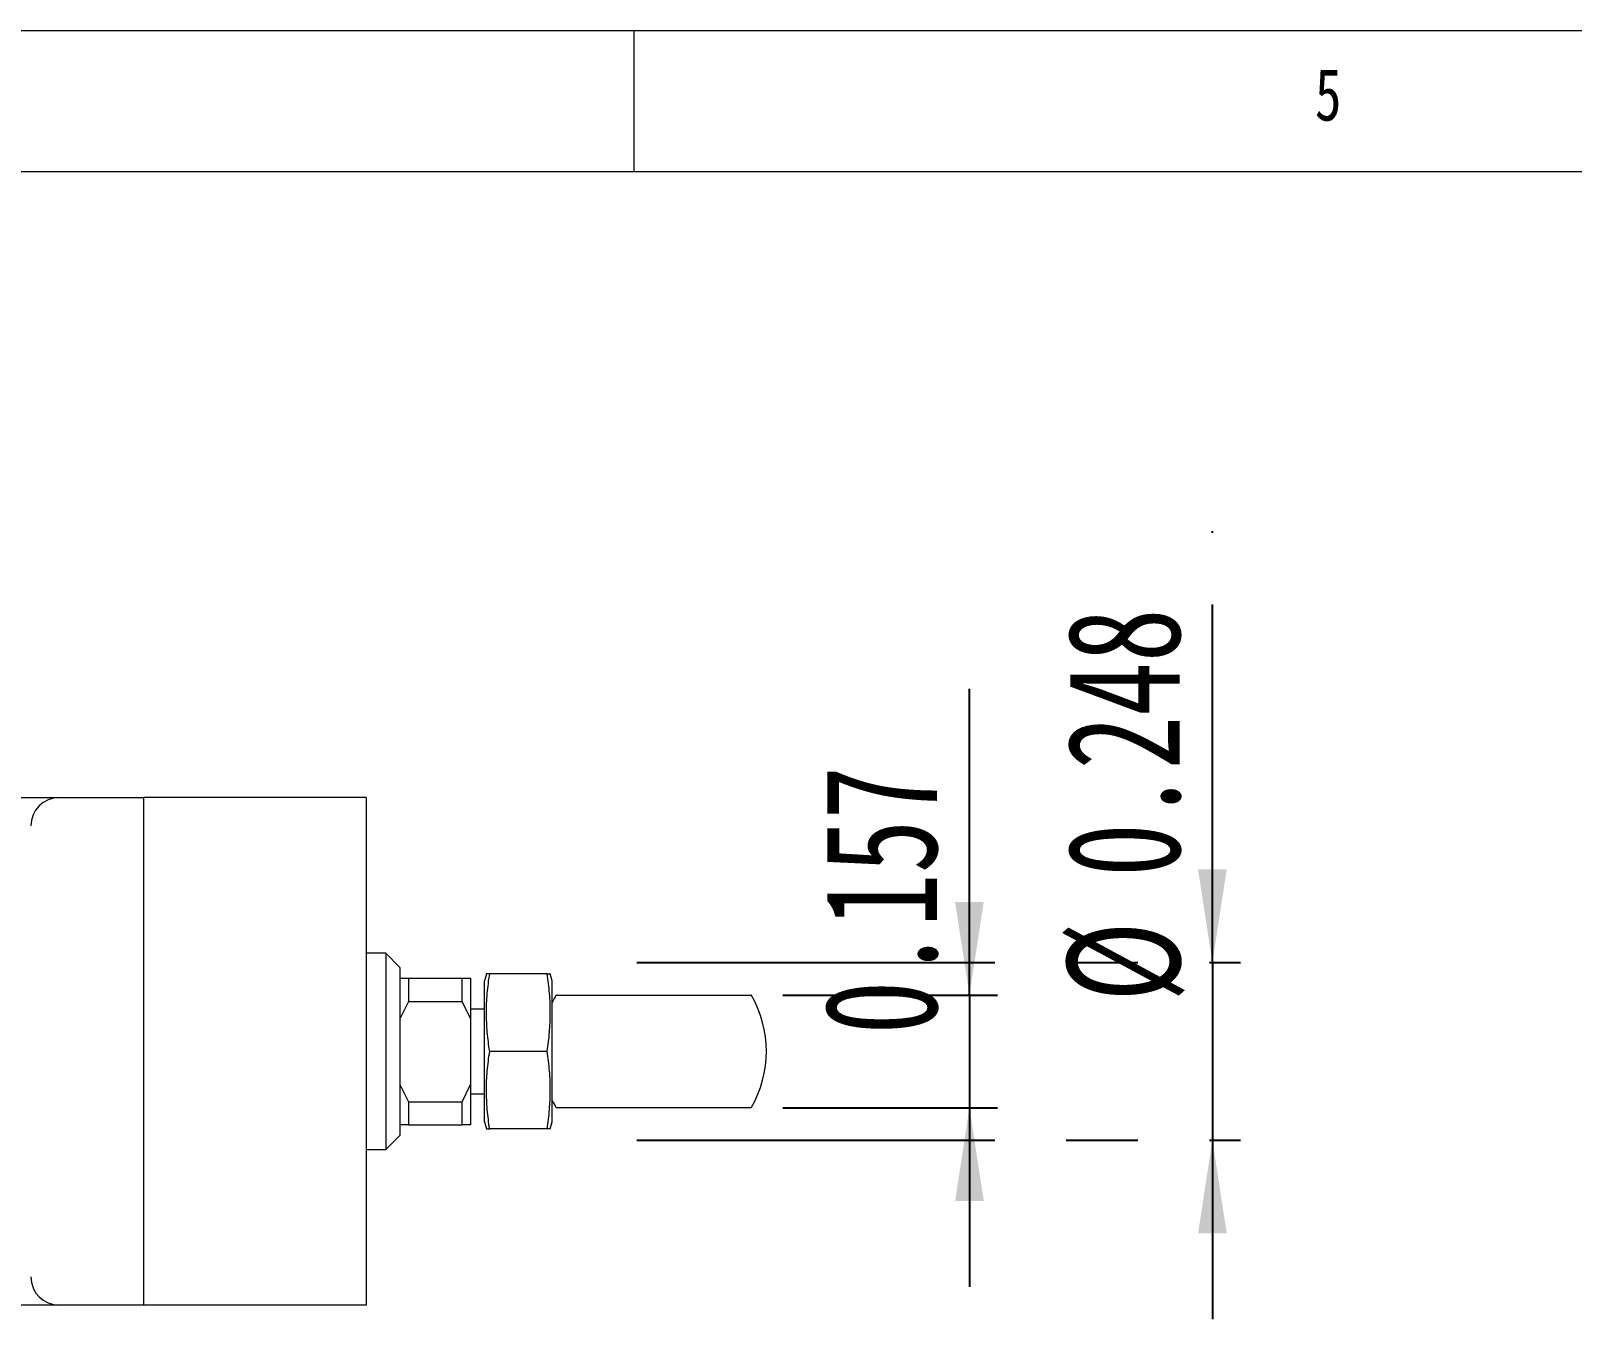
# Model space of a CAD drawing. Header units: inches. Extents: x 0.2 to 16.3, y 0.2 to 11.5.
# Drawn here: x 7.425 to 9.579, y 9.697 to 11.496 of the extents above; entities that cross this region are included whole.
import ezdxf

# ---------------------------------------------------------------- set-up
doc = ezdxf.new("R2010")
doc.units = ezdxf.units.IN
doc.header["$MEASUREMENT"] = 0
doc.linetypes.add('CENTERX2', pattern=[0.8, 0.5, -0.1, 0.1, -0.1])
doc.layers.add('CENTER_LINE', color=7, linetype='CENTERX2')
doc.styles.add('SLDTEXTSTYLE0', font='TXT', dxfattribs={"width": 0.7})
doc.styles.add('SLDTEXTSTYLE2', font='TXT', dxfattribs={"width": 0.75})
doc.dimstyles.new('SLDDIMSTYLE4', dxfattribs={"dimtxt": 0.15748, "dimasz": 0.13, "dimexe": 0, "dimexo": 0.0625, "dimgap": 0.03937, "dimtad": 1, "dimdec": 3, "dimrnd": 1e-09, "dimdsep": 46, "dimtxsty": 'SLDTEXTSTYLE0', "dimsah": 1, "dimcen": 0.09, "dimadec": 0, "dimazin": 2, "dimtfac": 1, "dimtdec": 3, "dimtmove": 0, "dimatfit": 0, "dimfxl": 1, "dimfrac": 2, "dimtolj": 1, "dimtzin": 12, "dimarcsym": 0})

# ---------------------------------------------------------------- blocks, each defined once
blk = doc.blocks.new('_D_27')
at = {"layer": 'CENTER_LINE'}
for p, q in [((8.7366, 10.1495), (8.7366, 10.5773)), ((8.4759, 10.1495), (8.776, 10.1495)), ((8.7366, 10.1495), (8.7366, 9.992)), ((8.4759, 9.992), (8.776, 9.992)), ((8.7366, 9.992), (8.7366, 9.742))]:
    blk.add_line(p, q, dxfattribs=at)
for points in [[(8.7366, 10.1495), (8.7566, 10.2795), (8.7166, 10.2795)], [(8.7366, 9.992), (8.7166, 9.862), (8.7566, 9.862)]]:
    blk.add_solid(points, dxfattribs=at)
at = {"layer": 'CENTER_LINE', "insert": (8.5336, 10.0944), "char_height": 0.15748, "attachment_point": 1, "rotation": 90, "style": 'SLDTEXTSTYLE0'}
blk.add_mtext('0.157', dxfattribs=at)
blk = doc.blocks.new('_D_28')
at = {"layer": 'CENTER_LINE'}
for p, q in [((9.076, 10.1948), (9.076, 10.7975)), ((8.2719, 10.1948), (9.1154, 10.1948)), ((9.076, 10.1948), (9.076, 9.9468)), ((8.2719, 9.9468), (9.1154, 9.9468)), ((9.076, 9.9468), (9.076, 9.6968))]:
    blk.add_line(p, q, dxfattribs=at)
for points in [[(9.076, 10.1948), (9.096, 10.3248), (9.056, 10.3248)], [(9.076, 9.9468), (9.056, 9.8168), (9.096, 9.8168)]]:
    blk.add_solid(points, dxfattribs=at)
at = {"layer": 'CENTER_LINE', "char_height": 0.15748, "attachment_point": 1, "rotation": 90, "style": 'SLDTEXTSTYLE0'}
for s, insert in [('0.248', (8.873, 10.3145)), ('%%c', (8.873, 10.1402))]:
    blk.add_mtext(s, dxfattribs=dict(at, insert=insert))

msp = doc.modelspace()

# ---------------------------------------------------------------- linework, layer by layer
at = {"color": 7, "linetype": 'Continuous', "lineweight": 18}
for p, q in [((16.3386, 11.4961), (0.1969, 11.4961)), ((8.2677, 11.4961), (8.2677, 11.2992)), ((16.1516, 11.2992), (0.3937, 11.2992)), ((6.76, 10.4251), (7.4648, 10.4251)), ((7.4648, 10.4251), (7.5829, 10.4251)), ((7.5829, 10.4251), (7.5829, 9.7165)), ((7.8939, 10.4251), (7.5829, 10.4251)), ((7.8939, 10.4251), (7.8939, 9.7165)), ((7.9215, 10.2078), (7.8939, 10.2078)), ((7.9411, 10.1881), (7.9215, 10.2078)), ((7.9215, 10.2078), (7.9215, 9.9338)), ((7.9411, 10.1881), (7.9411, 9.9535)), ((7.9411, 10.1729), (7.953, 10.1729)), ((7.953, 10.1729), (7.953, 10.1406)), ((7.953, 10.1729), (8.0278, 10.1729)), ((8.0278, 10.1406), (8.0278, 10.1729)), ((8.0278, 10.1729), (8.0396, 10.1729)), ((8.0396, 10.1729), (8.0396, 10.1165)), ((8.0619, 10.1791), (8.0593, 10.1692)), ((8.0593, 9.9724), (8.0593, 10.1692)), ((8.1466, 10.1791), (8.0664, 10.1791)), ((8.1537, 10.1692), (8.1511, 10.1791)), ((8.1537, 9.9724), (8.1537, 10.1692)), ((8.1591, 10.1495), (8.4319, 10.1495)), ((7.953, 10.1406), (7.9411, 10.1164)), ((7.953, 10.1406), (8.0278, 10.1406)), ((8.0396, 10.1165), (8.0278, 10.1406)), ((8.0593, 10.1298), (8.0396, 10.1298)), ((8.0396, 10.1165), (8.0396, 10.0246)), ((8.1466, 10.0708), (8.0664, 10.0708)), ((7.9411, 10.0246), (7.953, 10.0005)), ((8.0278, 10.0005), (8.0396, 10.0246)), ((8.0396, 10.0246), (8.0396, 9.9682)), ((7.953, 10.0005), (8.0278, 10.0005)), ((7.953, 10.0005), (7.953, 9.9682)), ((8.0278, 9.9682), (8.0278, 10.0005)), ((8.0396, 10.0117), (8.0593, 10.0117)), ((8.4319, 9.992), (8.1591, 9.992)), ((8.0593, 9.9724), (8.0619, 9.9625)), ((8.1511, 9.9625), (8.1537, 9.9724)), ((7.9215, 9.9338), (7.9411, 9.9535)), ((7.953, 9.9682), (7.9411, 9.9682)), ((7.953, 9.9682), (8.0278, 9.9682)), ((8.0396, 9.9682), (8.0278, 9.9682)), ((8.1466, 9.9625), (8.0664, 9.9625)), ((7.8939, 9.9338), (7.9215, 9.9338)), ((7.4648, 9.7165), (6.76, 9.7165)), ((7.5829, 9.7165), (7.4648, 9.7165)), ((7.8939, 9.7165), (7.5829, 9.7165))]:
    msp.add_line(p, q, dxfattribs=at)
for centre, radius, start, end in [((7.4648, 10.3857), 0.0394, 90, 180), ((8.2955, 10.0708), 0.1575, 150, 154.1581), ((8.2955, 10.0708), 0.1575, 330, 30), ((8.2955, 10.0708), 0.1575, 205.8419, 210), ((7.4648, 9.7558), 0.0394, 180, 270)]:
    msp.add_arc(centre, radius, start, end, dxfattribs=at)
for points, knots in [([(8.0664, 10.1791), (8.0639, 10.1791), (8.0611, 10.1791), (8.0622, 10.1791), (8.0624, 10.1791)], [0, 0, 0, 0, 0.86687, 1, 1, 1, 1]), ([(8.0664, 10.0708), (8.0657, 10.0752), (8.0638, 10.0886), (8.0618, 10.111), (8.0618, 10.1336), (8.0632, 10.1563), (8.0651, 10.17), (8.0664, 10.1791)], [0, 0, 0, 0, 0.123572, 0.371503, 0.62144, 0.747143, 1, 1, 1, 1]), ([(8.1466, 10.0708), (8.1473, 10.0752), (8.1492, 10.0886), (8.1512, 10.111), (8.1512, 10.1336), (8.1498, 10.1563), (8.1479, 10.17), (8.1466, 10.1791)], [0, 0, 0, 0, 0.123572, 0.371503, 0.62144, 0.747143, 1, 1, 1, 1]), ([(8.1466, 10.1791), (8.1491, 10.1791), (8.1519, 10.1791), (8.1508, 10.1791), (8.1506, 10.1791)], [0, 0, 0, 0, 0.86687, 1, 1, 1, 1]), ([(8.0664, 9.9625), (8.0657, 9.967), (8.0638, 9.9803), (8.0618, 10.0028), (8.0618, 10.0254), (8.0632, 10.0481), (8.0651, 10.0617), (8.0664, 10.0708)], [0, 0, 0, 0, 0.1235722, 0.3715028, 0.6214403, 0.7471434, 1, 1, 1, 1]), ([(8.1466, 9.9625), (8.1473, 9.967), (8.1492, 9.9803), (8.1512, 10.0028), (8.1512, 10.0254), (8.1498, 10.0481), (8.1479, 10.0617), (8.1466, 10.0708)], [0, 0, 0, 0, 0.1235722, 0.3715028, 0.6214403, 0.7471434, 1, 1, 1, 1]), ([(8.0623, 9.9625), (8.0622, 9.9625), (8.061, 9.9625), (8.0639, 9.9625), (8.0664, 9.9625)], [0, 0, 0, 0, 0.1199, 1, 1, 1, 1]), ([(8.1507, 9.9625), (8.1508, 9.9625), (8.1519, 9.9625), (8.1491, 9.9625), (8.1466, 9.9625)], [0, 0, 0, 0, 0.1199, 1, 1, 1, 1])]:
    msp.add_open_spline(points, degree=3, knots=knots, dxfattribs=at)

# ---------------------------------------------------------------- texts
at = {"color": 7, "linetype": 'Continuous', "lineweight": 0, "insert": (9.2192, 11.4436), "char_height": 0.0729, "attachment_point": 1, "style": 'SLDTEXTSTYLE2'}
msp.add_mtext('5', dxfattribs=at)

# ---------------------------------------------------------------- dimensions: what is measured, and where the dimension line sits
at = {"layer": 'CENTER_LINE'}
dim = msp.add_linear_dim(base=(9.076, 9.9468), p1=(8.2325, 10.1948), p2=(8.2325, 9.9468), angle=90, text='%%c<>', dimstyle='SLDDIMSTYLE4', dxfattribs=at)
dim.commit()
dim.dimension.update_dxf_attribs({"geometry": '_D_28', "text_midpoint": (9.076, 10.4688), "dimtype": 160})
dim = msp.add_linear_dim(base=(8.73665, 9.99205), p1=(8.43653, 10.14953), p2=(8.43653, 9.99205), angle=90, dimstyle='SLDDIMSTYLE4', dxfattribs=at)
dim.commit()
dim.dimension.update_dxf_attribs({"geometry": '_D_27', "text_midpoint": (8.73665, 10.33586), "dimtype": 160})

doc.saveas('drawing.dxf')
